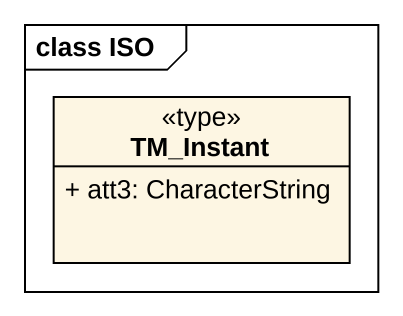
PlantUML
@startuml
mainframe class ISO
hide circle
hide empty members
skinparam classAttributeIconSize 0
class TM_Instant <<type>> {
  + att3: CharacterString
}
@enduml
